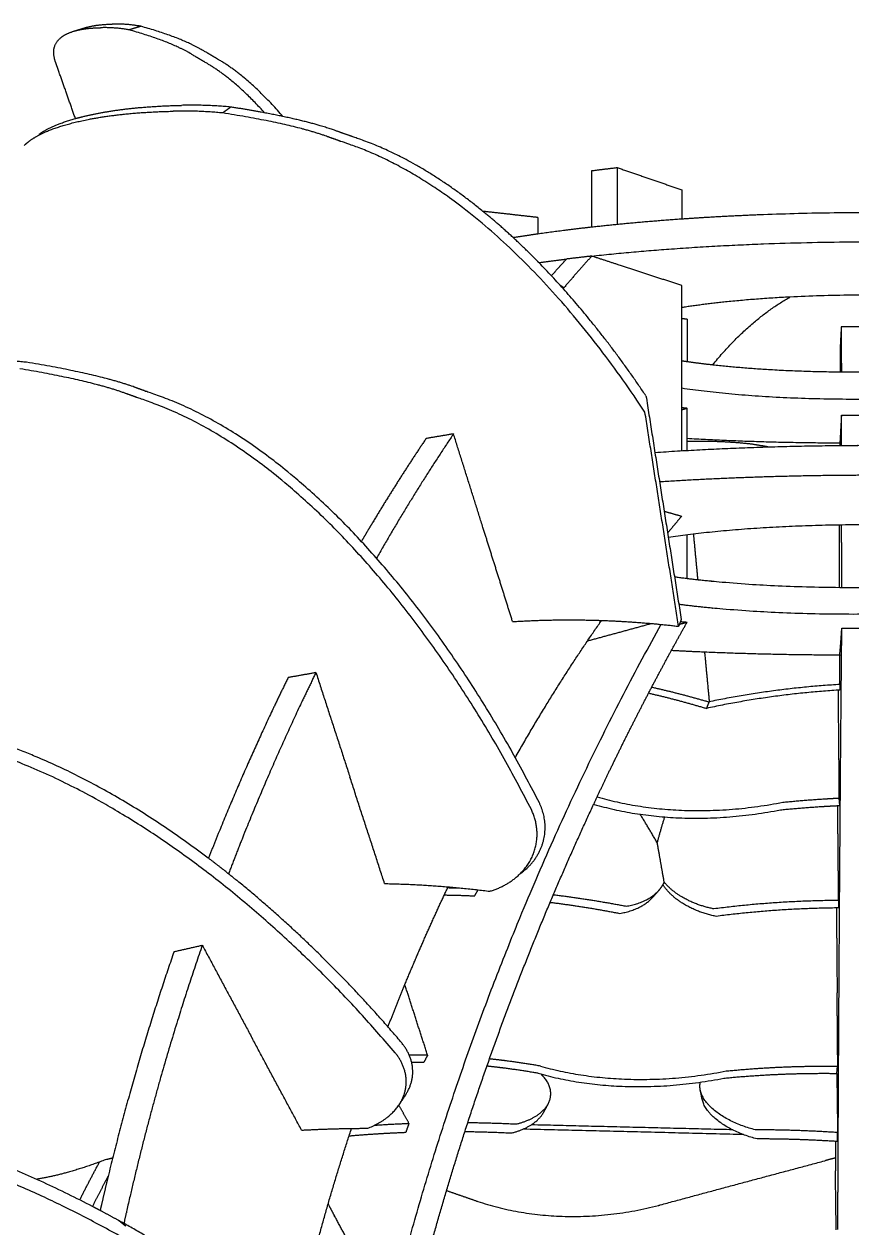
# Model space of a CAD drawing. Header units: metres. Extents: x -0.5 to 11.8, y -0.3 to 7.4.
# Drawn here: x 5.506 to 6.182, y 5.623 to 6.606 of the extents above; entities that cross this region are included whole.
import ezdxf

# ---------------------------------------------------------------- set-up
doc = ezdxf.new("R2010")
doc.units = ezdxf.units.M
doc.header["$MEASUREMENT"] = 0
doc.layers.add('ΣΧΕΔΙΑ', color=140, linetype='Continuous')

msp = doc.modelspace()

# ---------------------------------------------------------------- linework, layer by layer
at = {"layer": 'ΣΧΕΔΙΑ'}
for p, q in [((6.17166, 5.96817), (6.1713, 5.97428)), ((6.16924, 5.74953), (6.16991, 5.75543)), ((6.1698, 5.69393), (6.16988, 5.70123))]:
    msp.add_line(p, q, dxfattribs=at)
for points, weights, degree in [([(5.55569, 6.60299), (5.56157, 6.6048), (5.56897, 6.60582), (5.57773, 6.60594)], [9.05850391876, 9.0409945061, 9.02428372728, 9.00870716683], 3), ([(5.59171, 6.60126), (5.57977, 6.60341), (5.56825, 6.60303)], [8.35285904317, 8.26412489718, 8.20860583258], 2), ([(5.60122, 6.60418), (5.58927, 6.60633), (5.57773, 6.60594)], [8.35606600668, 8.2672908604, 8.21174335297], 2), ([(5.60122, 6.60418), (5.59647, 6.60272), (5.59171, 6.60126)], [8.96853487371, 8.96681386264, 8.96509285157], 2), ([(5.54626, 6.6001), (5.55212, 6.6019), (5.5595, 6.60291), (5.56825, 6.60303)], [9.05506189662, 9.03755248397, 9.02084170515, 9.00526514469], 3), ([(5.54626, 6.6001), (5.55097, 6.60155), (5.55569, 6.60299)], [9.05506189662, 9.05678290769, 9.05850391876], 2), ([(5.53373, 6.56884), (5.53264, 6.57196), (5.53154, 6.57507)], [9.05879379292, 9.05878830246, 9.05878281201], 2), ([(5.54778, 6.52891), (5.54309, 6.54222), (5.53841, 6.55553), (5.53373, 6.56884)], [9.05886419458, 9.05884072736, 9.05881726014, 9.05879379292], 3), ([(5.66793, 6.53345), (5.64756, 6.53542), (5.62755, 6.53484)], [7.8835657507, 7.78982165005, 7.72819259202], 2), ([(5.67463, 6.53827), (5.65428, 6.54023), (5.63428, 6.53965)], [7.89111100582, 7.79727044081, 7.73557446327], 2), ([(5.67463, 6.53827), (5.67128, 6.53586), (5.66793, 6.53345)], [8.46950038348, 8.46545123621, 8.46140208894], 2), ([(5.71716, 6.53057), (5.69831, 6.53456), (5.67463, 6.53827)], [8.18982658053, 8.10620655793, 8.03705200385], 2), ([(5.51793, 6.51602), (5.52509, 6.52107), (5.53516, 6.52538), (5.54783, 6.52893)], [8.62601027283, 8.60241697139, 8.58052528859, 8.56113946474], 3), ([(5.50589, 6.50683), (5.50742, 6.50837), (5.5092, 6.50984), (5.51121, 6.51126)], [8.63824906419, 8.63134686175, 8.62456183058, 8.61791197828], 3), ([(5.96934, 6.4405), (5.96936, 6.46345), (5.96938, 6.48639)], [8.85654541072, 8.85913106607, 8.86171672142], 2), ([(5.96938, 6.48639), (5.97966, 6.48765), (5.98997, 6.4889)], [8.86171672142, 8.8541114903, 8.84650625918], 2), ([(5.98997, 6.4889), (5.98995, 6.46587), (5.98994, 6.44283)], [8.84650625918, 8.8439143787, 8.84132249821], 2), ([(5.98997, 6.4889), (6.01646, 6.47976), (6.04262, 6.47073)], [8.84650625918, 8.90203624629, 8.95756623339], 2), ([(6.04262, 6.47073), (6.04262, 6.45889), (6.04262, 6.44705)], [8.95756623339, 8.95621781117, 8.95486938896], 2), ([(5.92519, 6.41219), (5.90298, 6.43481), (5.88042, 6.45316)], [7.97382316092, 7.98091756687, 8.0266123543], 2), ([(5.92523, 6.44814), (5.90289, 6.45064), (5.88047, 6.45315)], [9.09950293504, 9.08356191327, 9.0676208915], 2), ([(5.92523, 6.44814), (5.92523, 6.44151), (5.92522, 6.43488)], [9.09950293504, 9.09873579389, 9.09796865274], 2), ([(5.96936, 6.44048), (6.00465, 6.44441), (6.043, 6.44708)], [8.09168668301, 8.19543902766, 8.37030185994], 2), ([(6.043, 6.44708), (6.07557, 6.44935), (6.10949, 6.45065)], [8.37030185994, 8.52475747812, 8.73469432365], 2), ([(5.92522, 6.43488), (5.94643, 6.43792), (5.96936, 6.44048)], [7.98847460758, 8.0256975319, 8.09168668301], 2), ([(5.9053, 6.43185), (5.91503, 6.43342), (5.92522, 6.43488)], [7.9595242818, 7.97073130224, 7.98847460758], 2), ([(5.96923, 6.41662), (6.03503, 6.42383), (6.10952, 6.42663)], [8.08891332031, 8.28419065858, 8.73202758963], 2), ([(5.96923, 6.41662), (5.96145, 6.40805), (5.95371, 6.39924), (5.94601, 6.39021)], [8.79475009135, 8.77753363027, 8.76043653361, 8.74346553742], 3), ([(5.96923, 6.41662), (5.95888, 6.41542), (5.94855, 6.41421)], [8.79475009135, 8.80235532247, 8.80996055359], 2), ([(5.92622, 6.41114), (5.9257, 6.41167), (5.92519, 6.41219)], [7.97351464689, 7.97365850783, 7.97382316092], 2), ([(5.92616, 6.41127), (5.93711, 6.4128), (5.94853, 6.41421)], [7.98776808852, 8.0072275178, 8.0342843637], 2), ([(6.01349, 6.30254), (5.97197, 6.36433), (5.92622, 6.41114)], [8.11124637109, 7.96076829701, 7.97351464689], 2), ([(5.94855, 6.41421), (5.9445, 6.40978), (5.94046, 6.40528), (5.93643, 6.40072)], [8.80996055359, 8.8010145014, 8.79210063765, 8.78321990621], 3), ([(5.94646, 6.39074), (5.94508, 6.39167), (5.9437, 6.39257)], [9.961906268, 9.97395218063, 9.98629429068], 2), ([(6.04264, 6.37469), (6.04264, 6.38367), (6.04263, 6.39264)], [8.94663581027, 8.94765646513, 8.94867711999], 2), ([(6.131, 6.38321), (6.08191, 6.38068), (6.0427, 6.37458)], [7.89278685983, 8.19272789607, 8.92093200805], 2), ([(6.06806, 6.32795), (6.09676, 6.36356), (6.13098, 6.38323)], [9.5740535192, 9.71909103577, 10.0519440348], 2), ([(6.04264, 6.36555), (6.04264, 6.37012), (6.04264, 6.37469)], [8.94559640553, 8.9461161079, 8.94663581027], 2), ([(6.04265, 6.29304), (6.04265, 6.32931), (6.04264, 6.36555)], [8.93736399411, 8.94148019982, 8.94559640553], 2), ([(6.04702, 6.36508), (6.04489, 6.36531), (6.04276, 6.36553)], [9.66254597898, 9.66091576208, 9.65928554518], 2), ([(6.04702, 6.36508), (6.04703, 6.34788), (6.04703, 6.33067)], [9.66254597898, 9.66043477717, 9.65832357536], 2), ([(6.17288, 6.35898), (6.17242, 6.35016), (6.17197, 6.34145)], [9.7066589118, 9.7711689867, 9.8356790616], 2), ([(6.1948, 6.35902), (6.18384, 6.359), (6.17288, 6.35898)], [9.70634638143, 9.70650264662, 9.7066589118], 2), ([(6.17288, 6.35898), (6.1729, 6.35022), (6.17292, 6.34145)], [9.7066589118, 9.70557854964, 9.70449818749], 2), ([(6.17197, 6.34145), (6.17199, 6.33167), (6.172, 6.32189)], [9.8356790616, 9.83445747079, 9.83323587997], 2), ([(6.17292, 6.34145), (6.17293, 6.33167), (6.17295, 6.32188)], [9.70449818749, 9.70329229319, 9.70208639889], 2), ([(5.50795, 6.32995), (5.48965, 6.33181), (5.47166, 6.33166)], [7.69455783175, 7.6147907247, 7.55959439868], 2), ([(6.04703, 6.33036), (6.04494, 6.33065), (6.04289, 6.33096)], [8.92442606994, 8.95537742289, 8.98764079415], 2), ([(6.0682, 6.32769), (6.0572, 6.32891), (6.04703, 6.33036)], [8.65899410101, 8.77678292504, 8.92442606994], 2), ([(6.17198, 6.32189), (6.11603, 6.32237), (6.0682, 6.32769)], [8.19461880342, 8.18141960238, 8.65899410101], 2), ([(6.1733, 6.32188), (6.17264, 6.32188), (6.17198, 6.32189)], [8.19499859785, 8.19477453938, 8.19461880342], 2), ([(6.01349, 6.30254), (6.02315, 6.24121), (6.03273, 6.1804), (6.04223, 6.12009)], [8.47352511514, 8.50914584535, 8.54476657555, 8.58038730575], 3), ([(6.04015, 6.11447), (6.03105, 6.17224), (6.02189, 6.23047), (6.01265, 6.28917)], [8.57074880114, 8.53662936942, 8.5025099377, 8.46839050599], 3), ([(6.04265, 6.29304), (6.04485, 6.29282), (6.04704, 6.2926)], [9.65030025405, 9.65197855981, 9.65365686558], 2), ([(6.04265, 6.29122), (6.04265, 6.29213), (6.04265, 6.29304)], [8.93715705232, 8.93726052321, 8.93736399411], 2), ([(6.04265, 6.29122), (6.04484, 6.29191), (6.04704, 6.2926)], [9.66417851419, 9.65891768988, 9.65365686558], 2), ([(6.04266, 6.25776), (6.04266, 6.27449), (6.04265, 6.29122)], [8.93336313317, 8.93526009274, 8.93715705232], 2), ([(6.04704, 6.26764), (6.04704, 6.28013), (6.04704, 6.2926)], [9.65059942568, 9.65212814563, 9.65365686558], 2), ([(6.17302, 6.28683), (6.17255, 6.27847), (6.1721, 6.27023)], [9.6977697984, 9.7622798733, 9.8267899482], 2), ([(6.17302, 6.28683), (6.18398, 6.28685), (6.19495, 6.28687)], [9.6977697984, 9.69761353322, 9.69745726803], 2), ([(6.17306, 6.26207), (6.17304, 6.27445), (6.17302, 6.28683)], [9.69472392199, 9.6962468602, 9.6977697984], 2), ([(5.85638, 6.2715), (5.83494, 6.23969), (5.81399, 6.20592), (5.79365, 6.17018)], [8.54918784981, 8.50362795882, 8.45932397575, 8.41643495638], 3), ([(5.85638, 6.2715), (5.8452, 6.26962), (5.83403, 6.26773)], [8.54918784981, 8.55544143095, 8.56169501208], 2), ([(5.88042, 6.19514), (5.86843, 6.23323), (5.85638, 6.2715)], [8.58905439547, 8.56912112264, 8.54918784981], 2), ([(6.17208, 6.26995), (6.17191, 6.26694), (6.17175, 6.26394)], [9.82895553472, 9.85277241312, 9.87658929153], 2), ([(5.83403, 6.26773), (5.81937, 6.24602), (5.80495, 6.22339), (5.79079, 6.19985)], [8.56169501208, 8.53061923733, 8.50013036427, 8.47027902404], 3), ([(6.02093, 6.25639), (6.09367, 6.26131), (6.17175, 6.26206)], [7.86144024751, 8.09465464449, 8.57591659795], 2), ([(6.04705, 6.25824), (6.04705, 6.26294), (6.04704, 6.26764)], [9.6494481538, 9.65002378974, 9.65059942568], 2), ([(6.17175, 6.26394), (6.10783, 6.26411), (6.0472, 6.26763)], [9.80260834871, 9.52699172438, 9.45227292489], 2), ([(6.11308, 6.26088), (6.10659, 6.26201), (6.09954, 6.26314)], [9.88292228253, 9.85028510209, 9.81971312845], 2), ([(6.17175, 6.26394), (6.17174, 6.26332), (6.17174, 6.26271), (6.17173, 6.26209)], [9.87658929153, 9.8774650255, 9.87834029832, 9.87921510901], 3), ([(6.17175, 6.26206), (6.1725, 6.26207), (6.17325, 6.26207)], [8.57591659795, 8.58082664896, 8.58576251924], 2), ([(6.02857, 6.20831), (6.03563, 6.20632), (6.04267, 6.20434)], [8.89740235944, 8.91235750086, 8.92731264228], 2), ([(6.03114, 6.19054), (6.03499, 6.19523), (6.03883, 6.19983), (6.04267, 6.20434)], [8.90090670809, 8.90971386397, 8.91851743138, 8.92731264228], 3), ([(5.90462, 6.11828), (5.89658, 6.14382), (5.88851, 6.16944), (5.88042, 6.19514)], [8.62955120534, 8.61605226872, 8.6025533321, 8.58905439547], 3), ([(6.17117, 6.19737), (6.17113, 6.19329), (6.1711, 6.18921), (6.17106, 6.18511)], [9.96830743526, 9.97375687392, 9.97918554877, 9.98459319919], 3), ([(6.17328, 6.14623), (6.17323, 6.17182), (6.17318, 6.1974)], [9.6804956806, 9.68363520249, 9.68677472438], 2), ([(6.04707, 6.15392), (6.04707, 6.17161), (6.04706, 6.18929)], [9.63669285442, 9.63885335317, 9.64101385191], 2), ([(6.05215, 6.18992), (6.05332, 6.17749), (6.0545, 6.16504), (6.05569, 6.15257)], [9.97181464263, 9.96392450105, 9.95603435947, 9.9481442179], 3), ([(6.17106, 6.18511), (6.17117, 6.16575), (6.17128, 6.14633)], [9.98459319919, 9.97203179967, 9.95947040016], 2), ([(5.90462, 6.11828), (5.94001, 6.12052), (5.97616, 6.1193)], [8.60894388085, 8.57727399199, 8.56849433076], 2), ([(5.90686, 6.00745), (5.9298, 6.04783), (5.95345, 6.08521), (5.9773, 6.11933)], [8.62233038011, 8.67312707264, 8.72568820215, 8.77893498836], 3), ([(5.96592, 6.10259), (5.99166, 6.10963), (6.01773, 6.11676)], [9.76850865165, 9.70522987568, 9.64195109972], 2), ([(5.97586, 6.11939), (5.97586, 6.11835), (5.97586, 6.11731)], [9.80827613255, 9.80814719681, 9.80801826107], 2), ([(5.97616, 6.1193), (5.97675, 6.11928), (5.97734, 6.11925)], [8.56849433076, 8.56835119106, 8.56821413572], 2), ([(5.97734, 6.11925), (6.00859, 6.11815), (6.04015, 6.11447)], [8.56821413572, 8.56096072389, 8.57074880114], 2), ([(6.01562, 6.05993), (6.02602, 6.07981), (6.03652, 6.09915), (6.04708, 6.11786)], [9.70201678595, 9.67895557598, 9.6556719271, 9.63229238786], 3), ([(6.04088, 6.11641), (6.04064, 6.11577), (6.0404, 6.11513), (6.04015, 6.11447)], [8.57407827495, 8.57298124908, 8.57187364225, 8.57074880114], 3), ([(6.04078, 6.11615), (6.04088, 6.11618), (6.04099, 6.1162)], [9.64737712322, 9.64712970869, 9.64688229416], 2), ([(6.04223, 6.12009), (6.04179, 6.11887), (6.04134, 6.11766), (6.04088, 6.11641)], [8.58038730575, 8.57829174576, 8.57620489145, 8.57407827495], 3), ([(6.04099, 6.1162), (6.04403, 6.11703), (6.04708, 6.11786)], [9.64688229416, 9.63958734101, 9.63229238786], 2), ([(6.04159, 6.11834), (6.04434, 6.1181), (6.04708, 6.11786)], [9.62810186907, 9.63019712847, 9.63229238786], 2), ([(6.17209, 5.96782), (6.17248, 6.01895), (6.1729, 6.06761), (6.17334, 6.11287)], [9.86700941652, 9.80535479351, 9.74115705574, 9.67640532069], 3), ([(6.17334, 6.11287), (6.18433, 6.11289), (6.19532, 6.1129)], [9.67640532069, 9.6762490555, 9.67609279032], 2), ([(6.0613, 6.09333), (6.06258, 6.07979), (6.06386, 6.06623), (6.06515, 6.05264)], [9.91083119787, 9.90234292977, 9.89385466166, 9.88536639356], 3), ([(6.17171, 6.06697), (6.17164, 6.07887), (6.17158, 6.09075)], [9.90845809421, 9.91607251428, 9.92368693435], 2), ([(5.7441, 6.07663), (5.73276, 6.07462), (5.72143, 6.0726)], [8.31313069388, 8.319499217, 8.32586774011], 2), ([(5.7441, 6.07663), (5.75804, 6.03382), (5.7719, 5.99124)], [8.31313069388, 8.33507835853, 8.35702602318], 2), ([(6.01819, 6.06482), (6.04175, 6.05955), (6.06515, 6.05264)], [9.82864797038, 9.83887214275, 9.86169106571], 2), ([(6.17171, 6.06697), (6.11749, 6.06377), (6.06486, 6.05276)], [9.89620085829, 9.84909649938, 9.86143686956], 2), ([(6.17171, 6.06697), (6.17167, 6.06471), (6.17163, 6.06245)], [9.90845809421, 9.9139294229, 9.91940075159], 2), ([(5.98441, 5.99786), (5.99467, 6.01907), (6.00509, 6.03978), (6.01562, 6.05993)], [9.77161715956, 9.74873652064, 9.72549190093, 9.70201678595], 3), ([(6.01596, 6.05985), (6.03963, 6.05442), (6.06312, 6.04734)], [9.83868406681, 9.85001703218, 9.87409985217], 2), ([(6.17034, 6.06236), (6.11576, 6.05888), (6.06283, 6.04746)], [9.90448839657, 9.85890874931, 9.87385625397], 2), ([(6.17077, 6.06239), (6.17056, 6.06238), (6.17034, 6.06236)], [9.90484782779, 9.90466764414, 9.90448839657], 2), ([(6.17083, 6.02846), (6.17066, 6.04545), (6.17049, 6.06236)], [10.0500758377, 10.0698179397, 10.0895600418], 2), ([(6.17163, 6.06245), (6.1712, 6.06242), (6.17077, 6.06239)], [9.90557844082, 9.90521123047, 9.90484782779], 2), ([(6.06486, 6.05276), (6.06418, 6.05099), (6.06351, 6.04923), (6.06283, 6.04746)], [9.88526717128, 9.8886624196, 9.89205138439, 9.8954376812], 3), ([(6.171, 6.00907), (6.17091, 6.01899), (6.17083, 6.02888)], [10.0276310945, 10.0390936413, 10.0505561881], 2), ([(6.1713, 5.97428), (6.17115, 5.99171), (6.171, 6.00907)], [9.98762533033, 10.0076282124, 10.0276310945], 2), ([(5.97084, 5.96929), (5.97533, 5.9789), (5.97986, 5.98843), (5.98441, 5.99786)], [9.8019928646, 9.79194787277, 9.78181869405, 9.77161715956], 3), ([(5.80014, 5.90447), (5.78606, 5.94773), (5.7719, 5.99124)], [8.40210389346, 8.37956495832, 8.35702602318], 2), ([(5.97362, 5.97522), (6.04425, 5.95485), (6.12514, 5.97086)], [9.91540522376, 9.43565174101, 9.9950643141], 2), ([(5.86579, 5.70245), (5.89606, 5.79604), (5.93204, 5.88609), (5.97074, 5.96906)], [10.0376832546, 9.97080673228, 9.88971684774, 9.80223245193], 3), ([(5.90754, 5.90957), (5.93527, 5.93278), (5.91992, 5.96482)], [7.36515930067, 6.56633792015, 8.30836864144], 2), ([(5.97074, 5.96906), (5.97077, 5.96912), (5.97079, 5.96918), (5.97082, 5.96924)], [9.80223245193, 9.80216863853, 9.80210482173, 9.80204100153], 3), ([(5.97117, 5.96914), (6.04195, 5.94857), (6.12316, 5.96465)], [9.92933621731, 9.44219445216, 10.004670103], 2), ([(6.1702, 5.94613), (6.17014, 5.95347), (6.17007, 5.96079), (6.17001, 5.9681)], [10.1437354694, 10.1522469579, 10.1607584464, 10.1692699349], 3), ([(6.17071, 5.75553), (6.17111, 5.82941), (6.17158, 5.9008), (6.17209, 5.96782)], [10.0947970376, 10.0264826256, 9.94899442073, 9.86700941652], 3), ([(6.17118, 5.96815), (6.17142, 5.96816), (6.17166, 5.96817)], [9.99686218348, 9.99679187427, 9.99672271983], 2), ([(6.02275, 5.93763), (6.01592, 5.94951), (6.00875, 5.96107)], [10.050735546, 9.98668911873, 9.93269017516], 2), ([(6.02275, 5.93763), (6.02556, 5.94839), (6.0288, 5.95883)], [10.0506583779, 9.99429701694, 9.94688804656], 2), ([(6.1707, 5.89066), (6.17045, 5.91849), (6.1702, 5.94613)], [10.0797127543, 10.1117241119, 10.1437354694], 2), ([(6.0284, 5.90545), (6.02651, 5.9162), (6.02463, 5.92693), (6.02275, 5.93763)], [10.0662531454, 10.0781721327, 10.09009112, 10.1020101073], 3), ([(5.67997, 5.90662), (5.66976, 5.9149), (5.65642, 5.92523)], [7.65608494189, 7.63874323241, 7.62673874415], 2), ([(5.81417, 5.7744), (5.75108, 5.84896), (5.67997, 5.90662)], [8.17050371229, 7.77907044127, 7.65608494189], 2), ([(5.88596, 5.89821), (5.89834, 5.90186), (5.90754, 5.90957)], [8.36749467627, 7.67508855592, 7.36515930067], 2), ([(6.06896, 5.88379), (6.04233, 5.88898), (6.0284, 5.90545)], [10.050131887, 8.3848095583, 8.61762801562], 2), ([(5.80014, 5.90447), (5.84271, 5.9037), (5.88596, 5.89821)], [8.37274873771, 8.35500004266, 8.36749467627], 2), ([(5.81669, 5.82201), (5.828, 5.84944), (5.83981, 5.87606), (5.852, 5.9018)], [8.4255482359, 8.4501629741, 8.47579881108, 8.50226561113], 3), ([(5.8737, 5.89442), (5.87508, 5.89689), (5.87645, 5.89936)], [9.97807005856, 9.97482755187, 9.97158504518], 2), ([(5.99731, 5.88602), (6.01487, 5.88874), (6.0241, 5.89906)], [10.0242233682, 8.74263015589, 8.60406078264], 2), ([(6.02409, 5.89904), (6.02147, 5.89611), (6.01885, 5.89318)], [8.60408076565, 8.60702864726, 8.60997652887], 2), ([(6.07092, 5.8777), (6.0402, 5.8837), (6.02734, 5.90346)], [10.0596909771, 8.18263004235, 8.7147433534], 2), ([(5.84891, 5.89518), (5.86126, 5.895), (5.8737, 5.89442)], [9.95757603697, 9.95425659208, 9.95434101886], 2), ([(5.93558, 5.88913), (5.96378, 5.88562), (5.99205, 5.88014)], [9.97558576253, 9.99472992491, 10.0311236635], 2), ([(5.93792, 5.89538), (5.96757, 5.89179), (5.99731, 5.88602)], [9.96679826082, 9.98599010412, 10.0242233682], 2), ([(5.99205, 5.88014), (6.00961, 5.88286), (6.01884, 5.89318)], [10.0311236635, 8.74852603161, 8.60994794956], 2), ([(6.1707, 5.89066), (6.11914, 5.89037), (6.06896, 5.88379)], [10.0481012956, 10.0218140421, 10.050131887], 2), ([(6.17069, 5.89066), (6.17067, 5.88868), (6.17065, 5.88671), (6.17063, 5.88474)], [10.0798038108, 10.0827565821, 10.0857084783, 10.0886594967], 3), ([(6.17061, 5.88457), (6.1201, 5.88416), (6.07092, 5.8777)], [10.0566525092, 10.0318668029, 10.0596909771], 2), ([(6.16904, 5.88456), (6.16903, 5.88149), (6.16901, 5.87843), (6.169, 5.87535)], [10.327950319, 10.3309062186, 10.3338484304, 10.3367767868], 3), ([(6.17061, 5.88482), (6.17061, 5.88469), (6.17061, 5.88457)], [10.0884680845, 10.0886535669, 10.0888390494], 2), ([(6.169, 5.87535), (6.16925, 5.84543), (6.16951, 5.81529)], [10.3367767868, 10.3018121229, 10.266847459], 2), ([(5.62827, 5.84891), (5.60819, 5.79083), (5.59004, 5.72965), (5.57449, 5.66548)], [8.134507526, 8.09349423842, 8.05598226665, 8.02304866403], 3), ([(5.62827, 5.84891), (5.63979, 5.85152), (5.65133, 5.85413)], [8.134507526, 8.12820770274, 8.12190787947], 2), ([(5.65133, 5.85413), (5.67169, 5.8162), (5.69189, 5.77858)], [8.12190787947, 8.15488985619, 8.18787183291], 2), ([(5.8029, 5.78751), (5.80725, 5.79875), (5.81169, 5.80986), (5.81621, 5.82085)], [8.39561340731, 8.40507314168, 8.41470746758, 8.42450435476], 3), ([(5.81621, 5.82085), (5.81637, 5.82123), (5.81653, 5.82162), (5.81669, 5.82201)], [8.42450435476, 8.4248521105, 8.42520007105, 8.4255482359], 3), ([(5.83525, 5.76436), (5.82594, 5.79327), (5.81669, 5.82201)], [10.0624742557, 10.0911774895, 10.1198807232], 2), ([(6.16976, 5.78571), (6.16963, 5.80053), (6.16951, 5.81529)], [10.232750818, 10.2497991385, 10.266847459], 2), ([(5.73237, 5.7032), (5.71223, 5.7407), (5.69193, 5.77851)], [8.25477410316, 8.22135271041, 8.18793131765], 2), ([(6.17002, 5.75543), (6.16989, 5.7706), (6.16976, 5.78571)], [10.1980754951, 10.2154131565, 10.232750818], 2), ([(5.81728, 5.73205), (5.83126, 5.75323), (5.81417, 5.7744)], [7.0663010469, 6.73129051509, 8.17050371229], 2), ([(5.81196, 5.72399), (5.82594, 5.74516), (5.80883, 5.76633)], [7.06051746715, 6.72576316695, 8.16378080958], 2), ([(5.83525, 5.76436), (5.82788, 5.76446), (5.82061, 5.76434)], [10.0272815816, 10.0188125784, 10.0121523613], 2), ([(5.83202, 5.7584), (5.82712, 5.75845), (5.82226, 5.7584)], [10.0351015074, 10.0295812349, 10.0248658843], 2), ([(5.83525, 5.76436), (5.83363, 5.76138), (5.83202, 5.7584)], [10.0624742557, 10.0663795935, 10.0702849313], 2), ([(5.92559, 5.7496), (5.99601, 5.72961), (6.07712, 5.74564)], [10.1698356615, 9.63926740847, 10.2255373707], 2), ([(5.92735, 5.75551), (5.99783, 5.73547), (6.07901, 5.75151)], [10.1602298726, 9.63021378974, 10.2159315818], 2), ([(5.92961, 5.74713), (5.92874, 5.74805), (5.92787, 5.74896)], [10.2162901727, 10.2095761109, 10.2029670849], 2), ([(6.16924, 5.74953), (6.16956, 5.72536), (6.16988, 5.70123)], [10.3173700721, 10.2719682722, 10.2265664724], 2), ([(6.17043, 5.70116), (6.17052, 5.71938), (6.17061, 5.73748), (6.17071, 5.75542)], [10.1433624306, 10.1278037539, 10.1116260283, 10.094897951], 3), ([(6.17071, 5.75542), (6.17071, 5.75546), (6.17071, 5.75549), (6.17071, 5.75553)], [10.094897951, 10.0948643154, 10.0948306776, 10.0947970376], 3), ([(5.93353, 5.72453), (5.93979, 5.73587), (5.92961, 5.74713)], [8.68526559226, 8.71040135677, 10.2162901727], 2), ([(6.05783, 5.73584), (6.05712, 5.73928), (6.05792, 5.74245)], [9.32018075153, 9.61589232693, 10.0590382071], 2), ([(5.81728, 5.73205), (5.81462, 5.72802), (5.81196, 5.72399)], [7.0663010469, 7.06340925703, 7.06051746715], 2), ([(6.05935, 5.72843), (6.05859, 5.73214), (6.05783, 5.73584)], [9.32667090694, 9.32342582924, 9.32018075153], 2), ([(6.10265, 5.70346), (6.06233, 5.7139), (6.05783, 5.73584)], [10.2050298431, 7.79079744414, 9.32018075153], 2), ([(5.78634, 5.70472), (5.80361, 5.71133), (5.81196, 5.72399)], [8.23582314757, 7.27710748975, 7.06051746715], 2), ([(5.81192, 5.72351), (5.81186, 5.72361), (5.81181, 5.7237)], [10.1194569235, 10.1196113869, 10.1197658504], 2), ([(5.82003, 5.70876), (5.81597, 5.71615), (5.81192, 5.72351)], [10.0956901746, 10.107573549, 10.1194569235], 2), ([(5.90782, 5.70826), (5.9272, 5.71306), (5.93353, 5.72453)], [10.1335178635, 8.65997686754, 8.68526559226], 2), ([(5.93353, 5.72453), (5.93151, 5.72087), (5.9295, 5.71722)], [8.68526559229, 8.68741985338, 8.68957411447], 2), ([(6.10414, 5.69604), (6.06385, 5.70648), (6.05935, 5.72843)], [10.2121665707, 7.79624359757, 9.32667090694], 2), ([(5.86857, 5.70944), (5.8881, 5.70923), (5.90782, 5.70826)], [10.0912646122, 10.1083386868, 10.1335178635], 2), ([(5.90378, 5.70093), (5.92316, 5.70574), (5.9295, 5.71722)], [10.1385656033, 8.66428314051, 8.68957411444], 2), ([(5.73237, 5.7032), (5.75909, 5.70471), (5.78634, 5.70472)], [8.2307303844, 8.22752748452, 8.23582314757], 2), ([(5.73764, 5.5821), (5.74814, 5.62406), (5.76007, 5.66496), (5.77318, 5.70463)], [8.25275444416, 8.27628701866, 8.30251524571, 8.33099561771], 3), ([(5.7714, 5.69857), (5.79419, 5.70058), (5.81747, 5.70146)], [10.0611064077, 10.0580904861, 10.0668370626], 2), ([(5.79229, 5.70727), (5.80607, 5.70822), (5.82003, 5.70876)], [10.0554470079, 10.0562445098, 10.0612719116], 2), ([(5.82003, 5.70876), (5.81875, 5.70511), (5.81747, 5.70146)], [10.0956901746, 10.0985849014, 10.1014796283], 2), ([(5.82752, 5.56976), (5.83888, 5.61463), (5.85173, 5.65896), (5.86579, 5.70245)], [10.1216299705, 10.0973158703, 10.0690643511, 10.0376832546], 3), ([(5.86568, 5.70209), (5.86577, 5.70209), (5.86587, 5.70209)], [10.0972955069, 10.0973802628, 10.0974652131], 2), ([(5.86587, 5.70209), (5.88474, 5.70187), (5.90378, 5.70093)], [10.0974652131, 10.1142305767, 10.1385656033], 2), ([(6.09313, 5.69959), (6.00351, 5.70178), (5.91331, 5.70399)], [10.4802855154, 10.4464261262, 10.4125667371], 2), ([(6.08432, 5.70349), (6.00241, 5.70551), (5.92001, 5.70753)], [10.4855454471, 10.4545840565, 10.4236226659], 2), ([(6.16988, 5.70123), (6.136, 5.70347), (6.10265, 5.70346)], [10.1912455445, 10.1860647889, 10.2050298431], 2), ([(6.17042, 5.69778), (6.17042, 5.69891), (6.17043, 5.70003), (6.17043, 5.70116)], [10.1462376101, 10.1452815882, 10.1443231897, 10.1433624306], 3), ([(6.16803, 5.69404), (6.13585, 5.69606), (6.10414, 5.69604)], [10.1979102548, 10.1941041561, 10.2121665707], 2), ([(6.1698, 5.69393), (6.16891, 5.69399), (6.16803, 5.69404)], [10.1981365866, 10.1980151204, 10.1979102548], 2), ([(6.17008, 5.6221), (6.17019, 5.64754), (6.1703, 5.67279), (6.17042, 5.69778)], [10.2063862215, 10.1876341196, 10.1675250558, 10.1462376101], 3), ([(5.57319, 5.67937), (5.57575, 5.68002), (5.57832, 5.68065)], [8.33215123835, 8.33020182604, 8.32838358098], 2), ([(6.16814, 5.68054), (6.16521, 5.67976), (6.16228, 5.67898), (6.15935, 5.6782)], [10.5263660109, 10.5261173337, 10.5258686565, 10.5256199796], 3), ([(5.57319, 5.67937), (5.54273, 5.66755), (5.51617, 5.6631)], [8.33215123835, 8.16319472439, 8.15476786342], 2), ([(5.55142, 5.6465), (5.55669, 5.65687), (5.56209, 5.66719), (5.56761, 5.67746)], [9.71231763529, 9.70917516474, 9.70591893337, 9.70255440875], 3), ([(6.02517, 5.64218), (6.0699, 5.65434), (6.11464, 5.66628), (6.15935, 5.6782)], [10.5143542307, 10.5179918463, 10.5218059322, 10.5256199796], 3), ([(6.16873, 5.6218), (6.16842, 5.64595), (6.16811, 5.66988)], [10.4151470259, 10.4607525585, 10.5063580911], 2), ([(5.56194, 5.64118), (5.56606, 5.64935), (5.57027, 5.65749), (5.57456, 5.6656)], [9.73914894928, 9.7366895353, 9.73415882384, 9.73155950468], 3), ([(5.57412, 5.66395), (5.57397, 5.66397), (5.57381, 5.66399)], [10.3571146453, 10.3582344923, 10.3593570602], 2), ([(5.57449, 5.66548), (5.57434, 5.66485), (5.57419, 5.66422), (5.57403, 5.66359)], [8.02304866403, 8.0227267217, 8.02240521689, 8.02208415059], 3), ([(5.57456, 5.6656), (5.5746, 5.66568), (5.57464, 5.66576), (5.57468, 5.66583)], [9.73155950468, 9.73153520334, 9.731510896, 9.73148658266], 3), ([(5.85097, 5.65382), (5.85891, 5.65107), (5.86684, 5.64831), (5.87476, 5.64554)], [10.4409355541, 10.4464889847, 10.452045951, 10.4576073113], 3), ([(5.56824, 5.63748), (5.56501, 5.63919), (5.56178, 5.64087)], [7.51249790999, 7.5083096573, 7.50455095726], 2), ([(5.75919, 5.6335), (5.75664, 5.63828), (5.75409, 5.64305)], [10.2509922461, 10.2587035356, 10.266414825], 2), ([(5.75919, 5.6335), (5.75664, 5.63828), (5.75409, 5.64305)], [10.2509922461, 10.2587035356, 10.266414825], 2), ([(5.87476, 5.64554), (5.8754, 5.64532), (5.87605, 5.64511)], [10.4576073113, 10.458007311, 10.4585034548], 2), ([(5.87612, 5.64508), (5.94615, 5.62157), (6.02366, 5.64179)], [10.4469491483, 9.91492984978, 10.5024820438], 2), ([(6.02374, 5.64181), (6.02446, 5.64199), (6.02517, 5.64218)], [10.5142289854, 10.5142431892, 10.5143542307], 2), ([(5.56796, 5.63769), (5.56796, 5.63767), (5.56796, 5.63765), (5.56795, 5.63763)], [8.00922604546, 8.00921614343, 8.00920624186, 8.00919634076], 3), ([(5.58309, 5.62944), (5.57567, 5.63354), (5.56824, 5.63748)], [7.53405632526, 7.52213903014, 7.51249790999], 2), ([(5.75905, 5.63302), (5.75912, 5.63326), (5.75919, 5.6335)], [10.2513004728, 10.2511463595, 10.2509922461], 2), ([(5.78665, 5.58205), (5.7729, 5.6078), (5.75927, 5.63335)], [10.1686611146, 10.2097040497, 10.2507469848], 2), ([(5.73481, 5.52715), (5.66205, 5.58583), (5.58309, 5.62944)], [8.05980736477, 7.66322431677, 7.53405632526], 2), ([(5.58899, 5.62471), (5.58604, 5.62708), (5.58309, 5.62944)], [7.95280174351, 7.94995887941, 7.94711601531], 2)]:
    msp.add_rational_spline(points, weights, degree=degree, dxfattribs=at)
for points, weights, degree, knots in [([(5.71716, 6.53057), (5.68999, 6.56198), (5.66512, 6.57668), (5.65837, 6.58067), (5.65163, 6.58465), (5.63413, 6.595), (5.60122, 6.60418)], [8.4333651993, 8.58259469907, 8.87475387656, 8.88391091442, 8.89306795227, 8.65279698773, 8.51060604695], 2, [3.6740767, 3.6740767, 3.6740767, 3.7990306, 3.7990306, 3.8560209, 3.8560209, 3.9482049, 3.9482049, 3.9482049]), ([(5.53156, 6.57508), (5.52907, 6.5822), (5.52968, 6.58809), (5.53624, 6.59582), (5.54052, 6.59833), (5.54626, 6.6001)], [9.18944944309, 9.16238182499, 9.13506784013, 9.09021849109, 9.07225516656, 9.05506189662], 3, [0.1443987, 0.1443987, 0.1443987, 0.1443987, 0.5003374, 0.5003374, 0.7483104, 0.7483104, 0.7483104, 0.7483104]), ([(5.70225, 6.53354), (5.67792, 6.56045), (5.65553, 6.57371), (5.64879, 6.57771), (5.64206, 6.58169), (5.62458, 6.59205), (5.59171, 6.60126)], [8.46001900327, 8.607279653, 8.87131283487, 8.88046976765, 8.88962670043, 8.64945741175, 8.50733977272], 2, [3.6860669, 3.6860669, 3.6860669, 3.7990306, 3.7990306, 3.8560209, 3.8560209, 3.9482049, 3.9482049, 3.9482049]), ([(5.51121, 6.51126), (5.51993, 6.51743), (5.53302, 6.52248), (5.57079, 6.53124), (5.5974, 6.53431), (5.62755, 6.53484)], [8.61791197828, 8.58910246813, 8.56283016878, 8.51313878986, 8.49185964219, 8.47822697298], 3, [0.0938305, 0.0938305, 0.0938305, 0.0938305, 0.5003374, 0.5003374, 1.0008429, 1.0008429, 1.0008429, 1.0008429]), ([(5.54783, 6.52893), (5.55064, 6.52971), (5.55358, 6.53046), (5.57755, 6.53603), (5.60415, 6.53911), (5.63428, 6.53965)], [8.56113946474, 8.55685348113, 8.55268998427, 8.5212370844, 8.49995793673, 8.48632526753], 3, [0.4267359, 0.4267359, 0.4267359, 0.4267359, 0.5003374, 0.5003374, 1.0008429, 1.0008429, 1.0008429, 1.0008429]), ([(6.01265, 6.28917), (5.89845, 6.46307), (5.77385, 6.50696), (5.76287, 6.51082), (5.7519, 6.51469), (5.72331, 6.52476), (5.66793, 6.53345)], [8.12474636672, 7.69152602399, 8.43223009924, 8.4345241018, 8.43681810436, 8.1926955331, 8.02936720411], 2, [3.4357703, 3.4357703, 3.4357703, 3.7990306, 3.7990306, 3.8560209, 3.8560209, 3.9482049, 3.9482049, 3.9482049]), ([(5.88042, 6.45316), (5.82956, 6.49454), (5.78047, 6.51182), (5.7695, 6.51568), (5.75854, 6.51954), (5.74226, 6.52527), (5.71716, 6.53057)], [8.0266123543, 8.13159547152, 8.44032839378, 8.44262239634, 8.4449163989, 8.30390915023, 8.18982658053], 2, [3.6477607, 3.6477607, 3.6477607, 3.7990306, 3.7990306, 3.8560209, 3.8560209, 3.9092149, 3.9092149, 3.9092149]), ([(6.10949, 6.45065), (6.31655, 6.45856), (6.47625, 6.43339), (6.5164, 6.42706), (6.54731, 6.41909)], [8.73469432365, 7.9372289596, 8.84154112085, 8.67093647479, 8.62506657866], 2, [0, 0, 0, 0.485124, 0.485124, 0.6183909, 0.6183909, 0.6183909]), ([(6.10952, 6.42663), (6.31664, 6.43442), (6.47638, 6.40966), (6.63062, 6.38576), (6.63091, 6.34806)], [8.73202758963, 7.93479225988, 8.83887438683, 8.21806181519, 9.24969664912], 2, [0, 0, 0, 0.485124, 0.485124, 0.970248, 0.970248, 0.970248]), ([(6.04263, 6.39264), (6.01645, 6.4012), (5.98993, 6.40986), (5.9796, 6.41323), (5.96923, 6.41662)], [8.94867711999, 8.89314713289, 8.83761714579, 8.81618361857, 8.79475009135], 2, [0, 0, 0, 0.12954, 0.12954, 0.17954, 0.17954, 0.17954]), ([(6.41645, 6.34335), (6.41638, 6.35837), (6.36532, 6.36981), (6.27299, 6.39051), (6.131, 6.38321)], [7.94840966789, 8.01701540455, 9.10034643952, 7.13700847432, 7.89278685983], 2, [-0.6748126, -0.6748126, -0.6748126, -0.4712389, -0.4712389, -0.1435171, -0.1435171, -0.1435171]), ([(6.40825, 6.35453), (6.38896, 6.34114), (6.33227, 6.33218), (6.2628, 6.3212), (6.1733, 6.32188)], [8.04238345596, 8.33604611197, 9.5249071396, 8.22553254867, 8.19499859785], 2, [0.7512968, 0.7512968, 0.7512968, 0.9424778, 0.9424778, 1.1736139, 1.1736139, 1.1736139]), ([(6.04265, 6.30897), (6.18742, 6.28761), (6.33235, 6.31013), (6.41655, 6.32321), (6.41645, 6.34335)], [8.98895768399, 7.16234122357, 9.52224040558, 7.85820462996, 7.94840966789], 2, [-1.3623866, -1.3623866, -1.3623866, -0.9424778, -0.9424778, -0.6748126, -0.6748126, -0.6748126]), ([(5.92649, 5.97028), (5.78952, 6.24022), (5.61743, 6.30194), (5.60624, 6.30595), (5.59505, 6.30997), (5.56594, 6.32041), (5.50795, 6.32995)], [8.31646693598, 7.2860131237, 8.23707426891, 8.23936827147, 8.24166227403, 8.00365099302, 7.84461691205], 2, [3.3219173, 3.3219173, 3.3219173, 3.7990306, 3.7990306, 3.8560209, 3.8560209, 3.9480773, 3.9480773, 3.9480773]), ([(5.91992, 5.96482), (5.78271, 6.23494), (5.61049, 6.29675), (5.59928, 6.30077), (5.58809, 6.30479), (5.55891, 6.31526), (5.50254, 6.32464)], [8.30836864144, 7.27881921219, 8.22897597437, 8.23126997693, 8.23356397949, 7.99546249703, 7.83649113142], 2, [3.3219173, 3.3219173, 3.3219173, 3.7990306, 3.7990306, 3.8560209, 3.8560209, 3.9482049, 3.9482049, 3.9482049]), ([(6.17302, 6.28683), (6.17255, 6.27847), (6.1721, 6.27023), (6.17209, 6.27009), (6.17208, 6.26995)], [9.6977697984, 9.7622798733, 9.8267899482, 9.82787274144, 9.82895553468], 2, [0, 0, 0, 0.12954, 0.12954, 0.1317143, 0.1317143, 0.1317143]), ([(6.09954, 6.26314), (6.08817, 6.2644), (6.0766, 6.26513), (6.06487, 6.26532), (6.05898, 6.26541), (6.05304, 6.26536), (6.04704, 6.26518)], [9.64140163642, 9.56343330585, 9.49743819432, 9.44341630181, 9.44341630181, 9.44341630181, 9.44341630181], 3, [1.65708239, 1.65708239, 1.65708239, 1.65708239, 1.718618, 1.718618, 1.718618, 1.74936533, 1.74936533, 1.74936533, 1.74936533]), ([(6.17325, 6.26207), (6.18043, 6.26214), (6.18761, 6.26217), (6.25606, 6.26244), (6.32156, 6.25944)], [8.58576251924, 8.63321331324, 8.68305028831, 8.22701362026, 7.96801932532], 2, [2.4866602, 2.4866602, 2.4866602, 2.5059259, 2.5059259, 2.6808294, 2.6808294, 2.6808294]), ([(6.02468, 6.23254), (6.1034, 6.23763), (6.18766, 6.23796), (6.64735, 6.23974), (6.64793, 6.16618)], [7.87086021778, 8.13012606934, 8.68038355429, 6.32599286037, 9.2252846455], 2, [2.293145, 2.293145, 2.293145, 2.505926, 2.505926, 3.409181, 3.409181, 3.409181]), ([(5.79079, 6.19985), (5.79045, 6.1993), (5.79012, 6.19875), (5.78979, 6.19819), (5.78692, 6.19341), (5.78406, 6.18859), (5.78122, 6.18374)], [1, 1, 1, 1, 0.999289186064, 0.998581445069, 0.997876826184], 3, [6.90742234, 6.90742234, 6.90742234, 6.90742234, 6.91062586, 6.91062586, 6.91062586, 6.93823213, 6.93823213, 6.93823213, 6.93823213]), ([(6.03182, 6.18716), (6.1596, 6.2066), (6.30818, 6.19252), (6.41725, 6.18219), (6.41735, 6.16173)], [8.18917394198, 6.83973737285, 9.01752667858, 7.41534133995, 7.9987218331], 2, [2.079676, 2.079676, 2.079676, 2.827433, 2.827433, 3.422529, 3.422529, 3.422529]), ([(6.03714, 6.15488), (6.05427, 6.1525), (6.07402, 6.15073), (6.26456, 6.13365), (6.3818, 6.16433)], [8.84242133402, 9.14011639851, 9.54084867323, 6.85012530538, 9.42721248051], 2, [-1.072795, -1.072795, -1.072795, -0.942478, -0.942478, 0, 0, 0]), ([(6.3819, 6.142), (6.26462, 6.11192), (6.07403, 6.12867), (6.0562, 6.13023), (6.04046, 6.13229)], [9.42454574649, 6.84823963967, 9.53818193921, 9.17489630307, 8.89631197538], 2, [0, 0, 0, 0.942478, 0.942478, 1.060649, 1.060649, 1.060649]), ([(5.75711, 5.08225), (5.75583, 5.10482), (5.74353, 5.47145), (5.88406, 5.86234), (6.02595, 6.11615)], [10.1809264537, 10.1874810588, 10.2718582335, 9.94691356815, 9.62181951831], 3, [4.376647, 4.376647, 4.376647, 4.376647, 4.475671, 5.995567, 5.995567, 5.995567, 5.995567]), ([(6.17158, 6.09075), (6.17161, 6.09109), (6.17163, 6.09123), (6.17158, 6.09075), (6.1724, 6.09839), (6.17287, 6.10558), (6.17334, 6.11287)], [1, 1, 1, 1, 0.99340168031, 0.986803360621, 0.980205040931], 3, [-1.1998096, -1.1998096, -1.1998096, -1.1998096, -1.1961996, -1.1961996, -1.1961996, -1, -1, -1, -1]), ([(6.17159, 6.0909), (6.1142, 6.09105), (6.06011, 6.09338), (6.04712, 6.09394), (6.03437, 6.09462)], [9.19151609465, 9.44556145562, 9.8525500302, 9.74154194012, 9.64014256761], 2, [0.6394675, 0.6394675, 0.6394675, 0.8013356, 0.8013356, 0.8414438, 0.8414438, 0.8414438]), ([(5.72143, 6.0726), (5.70831, 6.04597), (5.68607, 5.99803), (5.66509, 5.94732), (5.65642, 5.92523)], [8.32586774011, 8.29883697068, 8.25317281645, 8.21002316317, 8.19221944773], 3, [7.136638, 7.136638, 7.136638, 7.136638, 7.2709953, 7.3700416, 7.3700416, 7.3700416, 7.3700416]), ([(5.7441, 6.07663), (5.73063, 6.04925), (5.70612, 5.99617), (5.68313, 5.93971), (5.67282, 5.91266)], [8.31313069388, 8.28529101866, 8.23478489156, 8.18735125415, 8.16608491226], 3, [7.1327875, 7.1327875, 7.1327875, 7.1327875, 7.2709953, 7.3907968, 7.3907968, 7.3907968, 7.3907968]), ([(5.65627, 5.92518), (5.54122, 6.01204), (5.44014, 6.0312), (5.42797, 6.0335), (5.41581, 6.03581), (5.38452, 6.04174), (5.32636, 6.04376)], [7.62310336979, 7.50030470226, 8.02289100806, 8.02426250595, 8.02563400384, 7.79421508987, 7.63827670828], 2, [3.5264175, 3.5264175, 3.5264175, 3.7990306, 3.7990306, 3.8560209, 3.8560209, 3.9470806, 3.9470806, 3.9470806]), ([(5.80883, 5.76633), (5.62119, 5.98779), (5.43438, 6.02321), (5.42221, 6.02551), (5.41004, 6.02782), (5.37832, 6.03383), (5.31905, 6.03585)], [8.16378080958, 7.10231221595, 8.01616676302, 8.01753840613, 8.01891004925, 7.78483327401, 7.62805772261], 2, [3.3219173, 3.3219173, 3.3219173, 3.7990306, 3.7990306, 3.8560209, 3.8560209, 3.9482049, 3.9482049, 3.9482049]), ([(6.12514, 5.97086), (6.14258, 5.97262), (6.16002, 5.97367), (6.16559, 5.97401), (6.1713, 5.97429)], [9.9950643141, 9.98937648819, 9.98969989791, 9.983780496, 9.97847821567], 2, [2.7549118, 2.7549118, 2.7549118, 2.8346643, 2.8346643, 2.8602016, 2.8602016, 2.8602016]), ([(5.91069, 5.91243), (5.91187, 5.91326), (5.913, 5.91414), (5.9141, 5.91506), (5.93186, 5.92992), (5.93588, 5.95067), (5.92649, 5.97028)], [1, 1, 1, 1, 0.927695593337, 0.970385321106, 1.12806918331], 3, [3.2253498, 3.2253498, 3.2253498, 3.2253498, 3.23138042, 3.23138042, 3.23138042, 3.32191733, 3.32191733, 3.32191733, 3.32191733]), ([(6.12316, 5.96465), (6.14058, 5.9664), (6.158, 5.96745), (6.16459, 5.96785), (6.17118, 5.96815)], [10.004670103, 9.99897883164, 9.99930534082, 9.99229628698, 9.98615200418], 2, [2.7549118, 2.7549118, 2.7549118, 2.8346643, 2.8346643, 2.8648781, 2.8648781, 2.8648781]), ([(6.0241, 5.89906), (6.02539, 5.9005), (6.0265, 5.90202), (6.02743, 5.90362), (6.02778, 5.90422), (6.02811, 5.90483), (6.02841, 5.90545)], [8.60406078264, 8.58507654227, 8.58218276317, 8.59537944534, 8.59537944534, 8.59537944534, 8.59537944534], 3, [3.2516186, 3.2516186, 3.2516186, 3.2516186, 3.26299625, 3.26299625, 3.26299625, 3.26729126, 3.26729126, 3.26729126, 3.26729126]), ([(5.85169, 5.90114), (5.85179, 5.90114), (5.85189, 5.90114), (5.85199, 5.90114), (5.85503, 5.9011), (5.85808, 5.90105), (5.86112, 5.90098)], [1, 1, 1, 1, 0.999910872915, 0.999837282069, 0.999779227462], 3, [2.84741671, 2.84741671, 2.84741671, 2.84741671, 2.84814216, 2.84814216, 2.84814216, 2.87026747, 2.87026747, 2.87026747, 2.87026747]), ([(5.65133, 5.85413), (5.62938, 5.79069), (5.60733, 5.71543), (5.58925, 5.63571), (5.58735, 5.62707)], [8.12190787947, 8.0769398427, 8.03121693035, 7.99246619793, 7.98839092766], 3, [7.4755454, 7.4755454, 7.4755454, 7.4755454, 7.7428822, 7.775019, 7.775019, 7.775019, 7.775019]), ([(5.92735, 5.75551), (5.91302, 5.75801), (5.89889, 5.75982), (5.89229, 5.76066), (5.88574, 5.76135)], [10.1602298726, 10.1430174305, 10.132012472, 10.1179770237, 10.1053059494], 2, [2.7549118, 2.7549118, 2.7549118, 2.8346643, 2.8346643, 2.8719052, 2.8719052, 2.8719052]), ([(5.92559, 5.7496), (5.91127, 5.75209), (5.89715, 5.75389), (5.89057, 5.75472), (5.88403, 5.7554)], [10.1698356615, 10.1526199468, 10.1416182609, 10.1275961755, 10.114935947], 2, [2.7549118, 2.7549118, 2.7549118, 2.8346643, 2.8346643, 2.8718514, 2.8718514, 2.8718514]), ([(6.07712, 5.74564), (6.09414, 5.7473), (6.11118, 5.74827), (6.13995, 5.7499), (6.16924, 5.74953)], [10.2255373707, 10.219770854, 10.2201726085, 10.1883742406, 10.1741648664], 2, [2.7549118, 2.7549118, 2.7549118, 2.8346643, 2.8346643, 2.9692577, 2.9692577, 2.9692577]), ([(6.07901, 5.75151), (6.09606, 5.75318), (6.11311, 5.75415), (6.14158, 5.75576), (6.16991, 5.75543)], [10.2159315818, 10.2101683377, 10.2105668197, 10.179162168, 10.1649224757], 2, [2.7549118, 2.7549118, 2.7549118, 2.8346643, 2.8346643, 2.9676958, 2.9676958, 2.9676958]), ([(5.56178, 5.64087), (5.43165, 5.70851), (5.32454, 5.7167), (5.31191, 5.71767), (5.29928, 5.71864), (5.27797, 5.72027), (5.24501, 5.71946)], [7.50455095726, 7.35625110656, 7.87663766246, 7.87762302093, 7.87860837941, 7.7275082142, 7.60914571355], 2, [3.5210047, 3.5210047, 3.5210047, 3.7990306, 3.7990306, 3.8560209, 3.8560209, 3.9163463, 3.9163463, 3.9163463]), ([(5.73053, 5.51756), (5.51363, 5.69218), (5.31987, 5.70702), (5.30724, 5.70799), (5.2946, 5.70895), (5.26167, 5.71147), (5.20132, 5.70822)], [8.05426253525, 6.97868568037, 7.8710910633, 7.87207661323, 7.87306216316, 7.64232887496, 7.48799716854], 2, [3.3219173, 3.3219173, 3.3219173, 3.7990306, 3.7990306, 3.8560209, 3.8560209, 3.9482049, 3.9482049, 3.9482049]), ([(6.16819, 5.69403), (6.16818, 5.69024), (6.16815, 5.68221), (6.16812, 5.67414), (6.16811, 5.66988)], [10.4892645761, 10.4920123526, 10.4977710004, 10.5034150564, 10.5063580911], 3, [7.42838558, 7.42838558, 7.42838558, 7.42838558, 7.44710066, 7.46797048, 7.46797048, 7.46797048, 7.46797048]), ([(5.57403, 5.66359), (5.57308, 5.65962), (5.57103, 5.65102), (5.56903, 5.64236), (5.56796, 5.63769)], [8.02208415059, 8.02006321311, 8.01573269934, 8.01148452394, 8.00922604546], 3, [7.72782516, 7.72782516, 7.72782516, 7.72782516, 7.74288218, 7.7603695, 7.7603695, 7.7603695, 7.7603695])]:
    msp.add_rational_spline(points, weights, degree=degree, knots=knots, dxfattribs=at)

doc.saveas('drawing.dxf')
